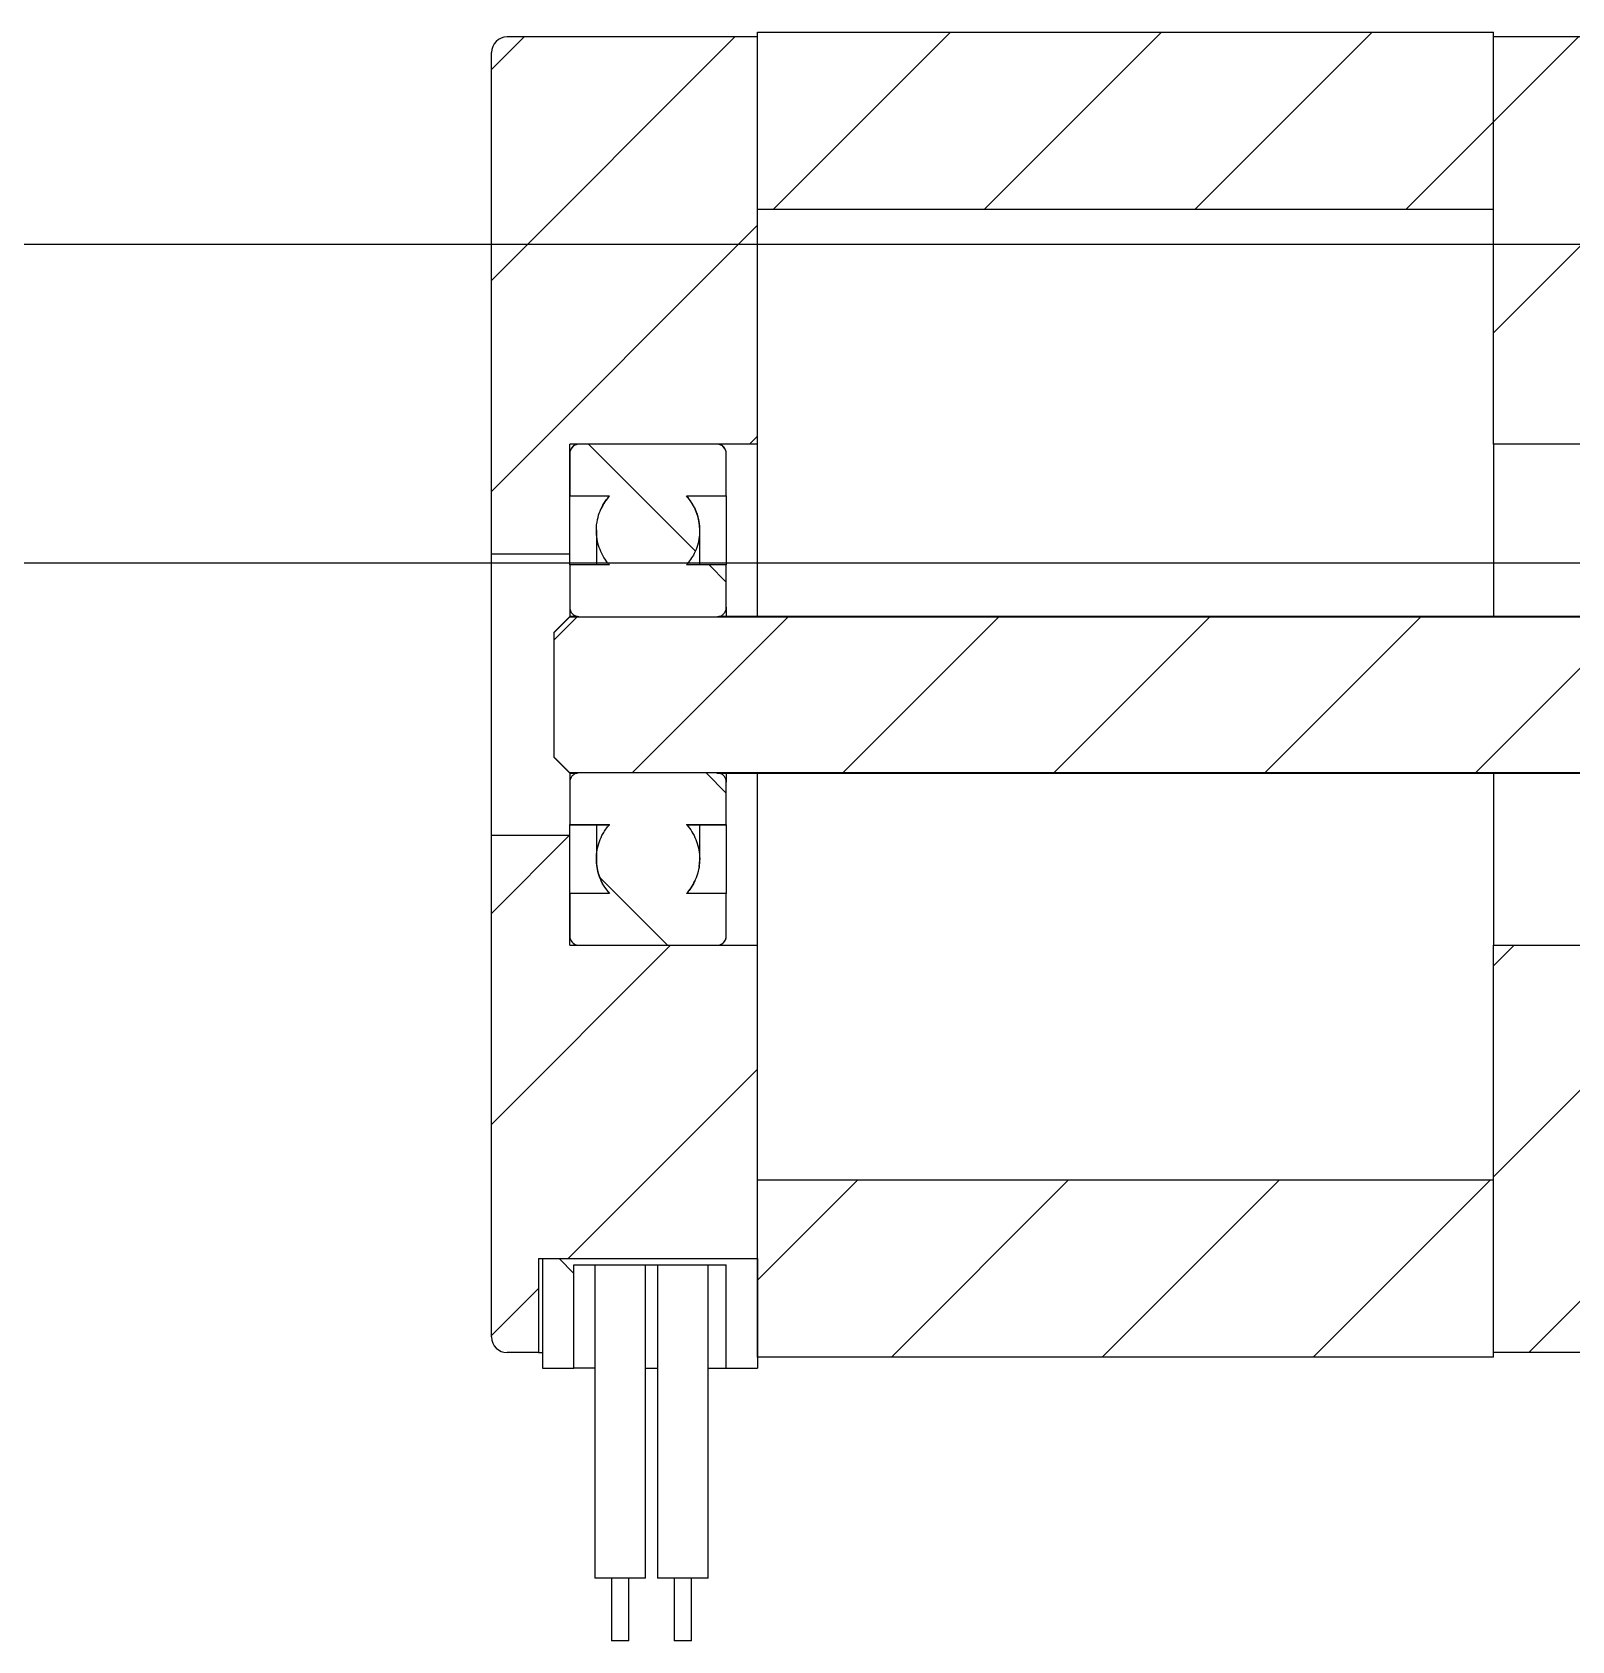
# Model space of a CAD drawing. Header units: millimetres. Extents: x -300 to 1184, y 5 to 1469.
# Drawn here: x 439.94 to 472.73, y 1372.68 to 1406.91 of the extents above; entities that cross this region are included whole.
import ezdxf

# ---------------------------------------------------------------- set-up
doc = ezdxf.new("R2010")
doc.units = ezdxf.units.MM

msp = doc.modelspace()

# ---------------------------------------------------------------- hatches: boundary and pattern name
at = {"linetype": 'Continuous', "lineweight": 18}
h = msp.add_hatch(dxfattribs=at)
h.set_pattern_fill('ANSI31', style=0)
edge = h.paths.add_edge_path(flags=0)
edge.add_line((451.39, 1398.145), (455.39, 1398.145))
edge.add_line((455.39, 1398.145), (455.39, 1406.814))
edge.add_line((455.39, 1406.814), (450.057, 1406.814))
edge.add_arc((450.057, 1406.48), 0.333, 90, 180)
edge.add_line((449.724, 1406.48), (449.724, 1395.811))
edge.add_line((449.724, 1395.811), (451.39, 1395.811))
edge.add_line((451.39, 1395.811), (451.39, 1398.145))
h = msp.add_hatch(dxfattribs=at)
h.set_pattern_fill('ANSI31', style=0)
h.paths.add_polyline_path([(471.057, 1406.914), (455.39, 1406.914), (455.39, 1403.146), (471.057, 1403.146)], flags=0)
h = msp.add_hatch(dxfattribs=at)
h.set_pattern_fill('ANSI31', style=0)
edge = h.paths.add_edge_path(flags=0)
edge.add_arc((476.057, 1406.48), 0.333, 0, 90)
edge.add_line((476.057, 1406.814), (471.057, 1406.814))
edge.add_line((471.057, 1406.814), (471.057, 1398.145))
edge.add_line((471.057, 1398.145), (476.79, 1398.145))
edge.add_line((476.79, 1398.145), (476.79, 1395.243))
edge.add_line((476.79, 1395.243), (477.39, 1395.243))
edge.add_spline(control_points=[(477.39, 1395.243), (477.394, 1395.243), (477.397, 1395.243), (477.4, 1395.243), (477.437, 1395.245), (477.475, 1395.252), (477.51, 1395.265), (477.545, 1395.279), (477.578, 1395.298), (477.606, 1395.323), (477.634, 1395.347), (477.659, 1395.376), (477.678, 1395.408), (477.69, 1395.428), (477.699, 1395.45), (477.707, 1395.472), (477.718, 1395.506), (477.724, 1395.542), (477.724, 1395.577)], knot_values=[0.002506, 0.002506, 0.002506, 0.002506, 0.002521, 0.002521, 0.002521, 0.002688, 0.002688, 0.002688, 0.002856, 0.002856, 0.002856, 0.003024, 0.003024, 0.003024, 0.003128, 0.003128, 0.003128, 0.003288, 0.003288, 0.003288, 0.003288], weights=[1, 1, 1, 1, 1, 1, 1, 1, 1, 1, 1, 1, 1, 1, 1, 1, 1, 1, 1], degree=3, periodic=0)
edge.add_line((477.724, 1395.577), (477.724, 1399.812))
edge.add_spline(control_points=[(477.724, 1399.812), (477.724, 1399.848), (477.718, 1399.884), (477.706, 1399.918), (477.695, 1399.954), (477.677, 1399.988), (477.654, 1400.017), (477.631, 1400.047), (477.602, 1400.072), (477.571, 1400.093), (477.551, 1400.105), (477.53, 1400.116), (477.508, 1400.124), (477.474, 1400.137), (477.436, 1400.145), (477.399, 1400.146), (477.396, 1400.146), (477.393, 1400.146), (477.39, 1400.146)], knot_values=[0.002525, 0.002525, 0.002525, 0.002525, 0.002686, 0.002686, 0.002686, 0.002854, 0.002854, 0.002854, 0.003022, 0.003022, 0.003022, 0.003126, 0.003126, 0.003126, 0.003294, 0.003294, 0.003294, 0.003306, 0.003306, 0.003306, 0.003306], weights=[1, 1, 1, 1, 1, 1, 1, 1, 1, 1, 1, 1, 1, 1, 1, 1, 1, 1, 1], degree=3, periodic=0)
edge.add_line((477.39, 1400.146), (475.924, 1400.146))
edge.add_line((475.924, 1400.146), (475.924, 1400.479))
edge.add_line((475.924, 1400.479), (476.057, 1400.479))
edge.add_line((476.057, 1400.479), (476.057, 1403.813))
edge.add_line((476.057, 1403.813), (476.39, 1403.813))
edge.add_line((476.39, 1403.813), (476.39, 1406.48))
h = msp.add_hatch(dxfattribs=at)
h.set_pattern_fill('ANSI31', angle=90, style=0)
edge = h.paths.add_edge_path(flags=0)
edge.add_spline(control_points=[(452.237, 1397.045), (452.193, 1396.996), (452.153, 1396.942), (452.119, 1396.886), (452.055, 1396.781), (452.008, 1396.663), (451.982, 1396.543), (451.965, 1396.467), (451.957, 1396.39), (451.957, 1396.312), (451.957, 1396.189), (451.978, 1396.064), (452.019, 1395.947), (452.06, 1395.831), (452.121, 1395.72), (452.198, 1395.624), (452.21, 1395.608), (452.224, 1395.592), (452.237, 1395.577)], knot_values=[0.009553, 0.009553, 0.009553, 0.009553, 0.009851, 0.009851, 0.009851, 0.010411, 0.010411, 0.010411, 0.010759, 0.010759, 0.010759, 0.011318, 0.011318, 0.011318, 0.011878, 0.011878, 0.011878, 0.011969, 0.011969, 0.011969, 0.011969], weights=[1, 1, 1, 1, 1, 1, 1, 1, 1, 1, 1, 1, 1, 1, 1, 1, 1, 1, 1], degree=3, periodic=0)
edge.add_line((452.237, 1395.577), (451.39, 1395.577))
edge.add_line((451.39, 1395.577), (451.39, 1394.675))
edge.add_spline(control_points=[(451.39, 1394.675), (451.39, 1394.657), (451.393, 1394.639), (451.398, 1394.621), (451.402, 1394.607), (451.407, 1394.594), (451.414, 1394.581), (451.424, 1394.562), (451.438, 1394.543), (451.455, 1394.528), (451.471, 1394.513), (451.491, 1394.5), (451.511, 1394.491), (451.532, 1394.482), (451.554, 1394.477), (451.576, 1394.475), (451.581, 1394.475), (451.586, 1394.475), (451.59, 1394.475)], knot_values=[0.001732, 0.001732, 0.001732, 0.001732, 0.001815, 0.001815, 0.001815, 0.001878, 0.001878, 0.001878, 0.001979, 0.001979, 0.001979, 0.00208, 0.00208, 0.00208, 0.002181, 0.002181, 0.002181, 0.002202, 0.002202, 0.002202, 0.002202], weights=[1, 1, 1, 1, 1, 1, 1, 1, 1, 1, 1, 1, 1, 1, 1, 1, 1, 1, 1], degree=3, periodic=0)
edge.add_line((451.59, 1394.475), (454.524, 1394.475))
edge.add_spline(control_points=[(454.524, 1394.475), (454.537, 1394.475), (454.551, 1394.476), (454.564, 1394.479), (454.586, 1394.483), (454.607, 1394.492), (454.626, 1394.503), (454.645, 1394.515), (454.663, 1394.53), (454.677, 1394.547), (454.686, 1394.557), (454.694, 1394.569), (454.7, 1394.581), (454.711, 1394.601), (454.718, 1394.623), (454.722, 1394.646), (454.723, 1394.655), (454.724, 1394.665), (454.724, 1394.675)], knot_values=[0.001555, 0.001555, 0.001555, 0.001555, 0.001615, 0.001615, 0.001615, 0.001715, 0.001715, 0.001715, 0.001816, 0.001816, 0.001816, 0.001878, 0.001878, 0.001878, 0.001979, 0.001979, 0.001979, 0.002024, 0.002024, 0.002024, 0.002024], weights=[1, 1, 1, 1, 1, 1, 1, 1, 1, 1, 1, 1, 1, 1, 1, 1, 1, 1, 1], degree=3, periodic=0)
edge.add_line((454.724, 1394.675), (454.724, 1395.577))
edge.add_line((454.724, 1395.577), (453.877, 1395.577))
edge.add_spline(control_points=[(453.877, 1395.577), (453.942, 1395.65), (453.998, 1395.732), (454.041, 1395.819), (454.096, 1395.93), (454.133, 1396.051), (454.148, 1396.173), (454.164, 1396.296), (454.158, 1396.422), (454.132, 1396.543), (454.116, 1396.618), (454.092, 1396.692), (454.06, 1396.762), (454.014, 1396.865), (453.952, 1396.961), (453.877, 1397.045)], knot_values=[0.008849, 0.008849, 0.008849, 0.008849, 0.009292, 0.009292, 0.009292, 0.009851, 0.009851, 0.009851, 0.010411, 0.010411, 0.010411, 0.010758, 0.010758, 0.010758, 0.011268, 0.011268, 0.011268, 0.011268], weights=[1, 1, 1, 1, 1, 1, 1, 1, 1, 1, 1, 1, 1, 1, 1, 1], degree=3, periodic=0)
edge.add_line((453.877, 1397.045), (454.724, 1397.045))
edge.add_line((454.724, 1397.045), (454.724, 1397.945))
edge.add_spline(control_points=[(454.724, 1397.945), (454.724, 1397.967), (454.72, 1397.988), (454.714, 1398.009), (454.706, 1398.03), (454.696, 1398.05), (454.682, 1398.068), (454.673, 1398.079), (454.664, 1398.089), (454.653, 1398.098), (454.636, 1398.113), (454.616, 1398.124), (454.595, 1398.132), (454.574, 1398.14), (454.551, 1398.145), (454.529, 1398.145), (454.527, 1398.145), (454.526, 1398.145), (454.524, 1398.145)], knot_values=[0.001617, 0.001617, 0.001617, 0.001617, 0.001713, 0.001713, 0.001713, 0.001813, 0.001813, 0.001813, 0.001876, 0.001876, 0.001876, 0.001977, 0.001977, 0.001977, 0.002077, 0.002077, 0.002077, 0.002085, 0.002085, 0.002085, 0.002085], weights=[1, 1, 1, 1, 1, 1, 1, 1, 1, 1, 1, 1, 1, 1, 1, 1, 1, 1, 1], degree=3, periodic=0)
edge.add_line((454.524, 1398.145), (451.59, 1398.145))
edge.add_spline(control_points=[(451.59, 1398.145), (451.58, 1398.145), (451.57, 1398.145), (451.56, 1398.143), (451.538, 1398.14), (451.516, 1398.132), (451.496, 1398.122), (451.484, 1398.115), (451.472, 1398.107), (451.461, 1398.098), (451.444, 1398.084), (451.429, 1398.066), (451.418, 1398.047), (451.407, 1398.028), (451.399, 1398.006), (451.394, 1397.984), (451.392, 1397.971), (451.39, 1397.958), (451.39, 1397.945)], knot_values=[0.001667, 0.001667, 0.001667, 0.001667, 0.001713, 0.001713, 0.001713, 0.001814, 0.001814, 0.001814, 0.001876, 0.001876, 0.001876, 0.001977, 0.001977, 0.001977, 0.002078, 0.002078, 0.002078, 0.002136, 0.002136, 0.002136, 0.002136], weights=[1, 1, 1, 1, 1, 1, 1, 1, 1, 1, 1, 1, 1, 1, 1, 1, 1, 1, 1], degree=3, periodic=0)
edge.add_line((451.39, 1397.945), (451.39, 1397.045))
edge.add_line((451.39, 1397.045), (452.237, 1397.045))
h = msp.add_hatch(dxfattribs=at)
h.set_pattern_fill('ANSI31', style=0)
edge = h.paths.add_edge_path(flags=0)
edge.add_line((451.057, 1394.14), (451.057, 1391.487))
edge.add_spline(control_points=[(451.057, 1391.487), (451.168, 1391.376), (451.279, 1391.264), (451.39, 1391.153)], knot_values=[0.010372, 0.010372, 0.010372, 0.010372, 0.01108, 0.01108, 0.01108, 0.01108], weights=[1, 1, 1, 1], degree=3, periodic=0)
edge.add_line((451.39, 1391.153), (490.724, 1391.153))
edge.add_spline(control_points=[(490.724, 1391.153), (490.835, 1391.264), (490.946, 1391.376), (491.057, 1391.487)], knot_values=[0.004287, 0.004287, 0.004287, 0.004287, 0.004996, 0.004996, 0.004996, 0.004996], weights=[1, 1, 1, 1], degree=3, periodic=0)
edge.add_line((491.057, 1391.487), (491.057, 1394.14))
edge.add_spline(control_points=[(491.057, 1394.14), (490.946, 1394.252), (490.835, 1394.363), (490.724, 1394.475)], knot_values=[0.010392, 0.010392, 0.010392, 0.010392, 0.011101, 0.011101, 0.011101, 0.011101], weights=[1, 1, 1, 1], degree=3, periodic=0)
edge.add_line((490.724, 1394.475), (451.39, 1394.475))
edge.add_spline(control_points=[(451.39, 1394.475), (451.279, 1394.363), (451.168, 1394.252), (451.057, 1394.14)], knot_values=[0.004267, 0.004267, 0.004267, 0.004267, 0.004976, 0.004976, 0.004976, 0.004976], weights=[1, 1, 1, 1], degree=3, periodic=0)
h = msp.add_hatch(dxfattribs=at)
h.set_pattern_fill('ANSI31', angle=90, style=0)
edge = h.paths.add_edge_path(flags=0)
edge.add_line((451.39, 1390.952), (451.39, 1390.051))
edge.add_line((451.39, 1390.051), (452.237, 1390.051))
edge.add_spline(control_points=[(452.237, 1390.051), (452.236, 1390.049), (452.235, 1390.048), (452.234, 1390.047), (452.183, 1389.989), (452.137, 1389.925), (452.099, 1389.858), (452.039, 1389.75), (451.996, 1389.631), (451.974, 1389.51), (451.953, 1389.388), (451.952, 1389.262), (451.971, 1389.14), (451.991, 1389.018), (452.032, 1388.899), (452.091, 1388.79), (452.131, 1388.716), (452.181, 1388.646), (452.237, 1388.583)], knot_values=[0.010403, 0.010403, 0.010403, 0.010403, 0.010411, 0.010411, 0.010411, 0.010759, 0.010759, 0.010759, 0.011319, 0.011319, 0.011319, 0.011878, 0.011878, 0.011878, 0.012437, 0.012437, 0.012437, 0.012821, 0.012821, 0.012821, 0.012821], weights=[1, 1, 1, 1, 1, 1, 1, 1, 1, 1, 1, 1, 1, 1, 1, 1, 1, 1, 1], degree=3, periodic=0)
edge.add_line((452.237, 1388.583), (451.39, 1388.583))
edge.add_line((451.39, 1388.583), (451.39, 1387.682))
edge.add_spline(control_points=[(451.39, 1387.682), (451.39, 1387.668), (451.392, 1387.654), (451.395, 1387.64), (451.4, 1387.618), (451.408, 1387.596), (451.42, 1387.577), (451.432, 1387.558), (451.447, 1387.541), (451.464, 1387.527), (451.482, 1387.513), (451.502, 1387.502), (451.523, 1387.494), (451.544, 1387.486), (451.567, 1387.482), (451.589, 1387.482), (451.59, 1387.482), (451.59, 1387.482), (451.59, 1387.482)], knot_values=[0.000339, 0.000339, 0.000339, 0.000339, 0.000403, 0.000403, 0.000403, 0.000504, 0.000504, 0.000504, 0.000605, 0.000605, 0.000605, 0.000705, 0.000705, 0.000705, 0.000806, 0.000806, 0.000806, 0.000808, 0.000808, 0.000808, 0.000808], weights=[1, 1, 1, 1, 1, 1, 1, 1, 1, 1, 1, 1, 1, 1, 1, 1, 1, 1, 1], degree=3, periodic=0)
edge.add_line((451.59, 1387.482), (454.524, 1387.482))
edge.add_spline(control_points=[(454.524, 1387.482), (454.533, 1387.482), (454.542, 1387.483), (454.55, 1387.484), (454.573, 1387.487), (454.595, 1387.494), (454.614, 1387.504), (454.634, 1387.514), (454.653, 1387.528), (454.668, 1387.544), (454.684, 1387.56), (454.697, 1387.579), (454.706, 1387.6), (454.715, 1387.62), (454.721, 1387.642), (454.723, 1387.665), (454.723, 1387.671), (454.724, 1387.676), (454.724, 1387.682)], knot_values=[0.001068, 0.001068, 0.001068, 0.001068, 0.001108, 0.001108, 0.001108, 0.001209, 0.001209, 0.001209, 0.00131, 0.00131, 0.00131, 0.00141, 0.00141, 0.00141, 0.001511, 0.001511, 0.001511, 0.001537, 0.001537, 0.001537, 0.001537], weights=[1, 1, 1, 1, 1, 1, 1, 1, 1, 1, 1, 1, 1, 1, 1, 1, 1, 1, 1], degree=3, periodic=0)
edge.add_line((454.724, 1387.682), (454.724, 1388.583))
edge.add_line((454.724, 1388.583), (453.877, 1388.583))
edge.add_spline(control_points=[(453.877, 1388.583), (453.902, 1388.611), (453.927, 1388.641), (453.949, 1388.672), (454.021, 1388.772), (454.077, 1388.886), (454.112, 1389.004), (454.147, 1389.122), (454.162, 1389.248), (454.156, 1389.372), (454.15, 1389.495), (454.122, 1389.618), (454.075, 1389.733), (454.029, 1389.847), (453.962, 1389.955), (453.88, 1390.047), (453.879, 1390.048), (453.878, 1390.049), (453.877, 1390.051)], knot_values=[0.008, 0.008, 0.008, 0.008, 0.008172, 0.008172, 0.008172, 0.008732, 0.008732, 0.008732, 0.009292, 0.009292, 0.009292, 0.009852, 0.009852, 0.009852, 0.010411, 0.010411, 0.010411, 0.010419, 0.010419, 0.010419, 0.010419], weights=[1, 1, 1, 1, 1, 1, 1, 1, 1, 1, 1, 1, 1, 1, 1, 1, 1, 1, 1], degree=3, periodic=0)
edge.add_line((453.877, 1390.051), (454.724, 1390.051))
edge.add_line((454.724, 1390.051), (454.724, 1390.952))
edge.add_spline(control_points=[(454.724, 1390.952), (454.724, 1390.962), (454.723, 1390.972), (454.722, 1390.982), (454.718, 1391.004), (454.711, 1391.026), (454.701, 1391.046), (454.69, 1391.066), (454.676, 1391.084), (454.659, 1391.1), (454.649, 1391.109), (454.638, 1391.118), (454.625, 1391.125), (454.606, 1391.136), (454.585, 1391.145), (454.563, 1391.149), (454.55, 1391.151), (454.537, 1391.153), (454.524, 1391.153)], knot_values=[0.001568, 0.001568, 0.001568, 0.001568, 0.001613, 0.001613, 0.001613, 0.001714, 0.001714, 0.001714, 0.001815, 0.001815, 0.001815, 0.001878, 0.001878, 0.001878, 0.001979, 0.001979, 0.001979, 0.002038, 0.002038, 0.002038, 0.002038], weights=[1, 1, 1, 1, 1, 1, 1, 1, 1, 1, 1, 1, 1, 1, 1, 1, 1, 1, 1], degree=3, periodic=0)
edge.add_line((454.524, 1391.153), (451.59, 1391.153))
edge.add_spline(control_points=[(451.59, 1391.153), (451.569, 1391.153), (451.547, 1391.149), (451.527, 1391.142), (451.513, 1391.138), (451.501, 1391.132), (451.489, 1391.125), (451.469, 1391.113), (451.452, 1391.099), (451.437, 1391.081), (451.423, 1391.064), (451.411, 1391.044), (451.403, 1391.023), (451.395, 1391.002), (451.391, 1390.98), (451.39, 1390.957), (451.39, 1390.956), (451.39, 1390.954), (451.39, 1390.952)], knot_values=[0.001719, 0.001719, 0.001719, 0.001719, 0.001816, 0.001816, 0.001816, 0.001878, 0.001878, 0.001878, 0.001979, 0.001979, 0.001979, 0.00208, 0.00208, 0.00208, 0.002181, 0.002181, 0.002181, 0.002189, 0.002189, 0.002189, 0.002189], weights=[1, 1, 1, 1, 1, 1, 1, 1, 1, 1, 1, 1, 1, 1, 1, 1, 1, 1, 1], degree=3, periodic=0)
h = msp.add_hatch(dxfattribs=at)
h.set_pattern_fill('ANSI31', style=0)
edge = h.paths.add_edge_path(flags=0)
edge.add_line((471.057, 1378.814), (476.057, 1378.814))
edge.add_arc((476.057, 1379.147), 0.333, 270, 360)
edge.add_line((476.39, 1379.147), (476.39, 1381.815))
edge.add_line((476.39, 1381.815), (476.057, 1381.815))
edge.add_line((476.057, 1381.815), (476.057, 1385.148))
edge.add_line((476.057, 1385.148), (475.924, 1385.148))
edge.add_line((475.924, 1385.148), (475.924, 1385.482))
edge.add_line((475.924, 1385.482), (477.39, 1385.482))
edge.add_spline(control_points=[(477.39, 1385.482), (477.397, 1385.482), (477.403, 1385.482), (477.409, 1385.482), (477.446, 1385.484), (477.484, 1385.493), (477.518, 1385.507), (477.553, 1385.521), (477.585, 1385.542), (477.613, 1385.567), (477.641, 1385.592), (477.664, 1385.622), (477.682, 1385.654), (477.7, 1385.687), (477.713, 1385.723), (477.719, 1385.76), (477.722, 1385.778), (477.724, 1385.797), (477.724, 1385.815)], knot_values=[0.001651, 0.001651, 0.001651, 0.001651, 0.001679, 0.001679, 0.001679, 0.001847, 0.001847, 0.001847, 0.002015, 0.002015, 0.002015, 0.002183, 0.002183, 0.002183, 0.00235, 0.00235, 0.00235, 0.002433, 0.002433, 0.002433, 0.002433], weights=[1, 1, 1, 1, 1, 1, 1, 1, 1, 1, 1, 1, 1, 1, 1, 1, 1, 1, 1], degree=3, periodic=0)
edge.add_line((477.724, 1385.815), (477.724, 1390.051))
edge.add_spline(control_points=[(477.724, 1390.051), (477.724, 1390.068), (477.722, 1390.085), (477.72, 1390.102), (477.714, 1390.139), (477.702, 1390.175), (477.684, 1390.208), (477.666, 1390.241), (477.643, 1390.272), (477.615, 1390.297), (477.588, 1390.322), (477.555, 1390.343), (477.521, 1390.358), (477.5, 1390.367), (477.477, 1390.374), (477.454, 1390.378), (477.433, 1390.382), (477.412, 1390.384), (477.39, 1390.384)], knot_values=[0.002442, 0.002442, 0.002442, 0.002442, 0.002519, 0.002519, 0.002519, 0.002687, 0.002687, 0.002687, 0.002856, 0.002856, 0.002856, 0.003024, 0.003024, 0.003024, 0.003128, 0.003128, 0.003128, 0.003224, 0.003224, 0.003224, 0.003224], weights=[1, 1, 1, 1, 1, 1, 1, 1, 1, 1, 1, 1, 1, 1, 1, 1, 1, 1, 1], degree=3, periodic=0)
edge.add_line((477.39, 1390.384), (476.79, 1390.384))
edge.add_line((476.79, 1390.384), (476.79, 1387.482))
edge.add_line((476.79, 1387.482), (471.057, 1387.482))
edge.add_line((471.057, 1387.482), (471.057, 1378.814))
h = msp.add_hatch(dxfattribs=at)
h.set_pattern_fill('ANSI31', style=0)
edge = h.paths.add_edge_path(flags=0)
edge.add_line((455.39, 1387.482), (451.39, 1387.482))
edge.add_line((451.39, 1387.482), (451.39, 1389.817))
edge.add_line((451.39, 1389.817), (449.724, 1389.817))
edge.add_line((449.724, 1389.817), (449.724, 1379.147))
edge.add_arc((450.057, 1379.147), 0.333, 180, 270)
edge.add_line((450.057, 1378.814), (450.724, 1378.814))
edge.add_line((450.724, 1378.814), (450.724, 1380.814))
edge.add_line((450.724, 1380.814), (455.39, 1380.814))
edge.add_line((455.39, 1380.814), (455.39, 1387.482))
h = msp.add_hatch(dxfattribs=at)
h.set_pattern_fill('ANSI31', style=0)
h.paths.add_polyline_path([(455.39, 1378.714), (471.057, 1378.714), (471.057, 1382.481), (455.39, 1382.481)], flags=0)
h = msp.add_hatch(dxfattribs=at)
h.set_pattern_fill('ANSI31', angle=90, style=0)
h.paths.add_polyline_path([(450.81, 1380.814), (450.81, 1378.48), (451.476, 1378.48), (451.476, 1380.68), (454.724, 1380.68), (454.724, 1378.48), (455.39, 1378.48), (455.39, 1380.814)], flags=0)

# ---------------------------------------------------------------- linework, layer by layer
at = {"color": 7, "linetype": 'Continuous', "lineweight": 25}
for p, q in [((455.39, 1406.814), (450.057, 1406.814)), ((455.39, 1406.914), (471.057, 1406.914)), ((455.39, 1403.146), (455.39, 1406.914)), ((455.39, 1398.145), (455.39, 1406.814)), ((471.057, 1403.146), (471.057, 1406.914)), ((476.057, 1406.814), (471.057, 1406.814)), ((471.057, 1398.145), (471.057, 1406.814)), ((449.724, 1395.811), (449.724, 1406.48)), ((455.39, 1403.146), (471.057, 1403.146)), ((455.39, 1398.145), (451.39, 1398.145)), ((451.39, 1395.811), (451.39, 1398.145)), ((454.524, 1398.145), (451.59, 1398.145)), ((455.39, 1394.48), (455.39, 1398.145)), ((476.79, 1398.145), (471.057, 1398.145)), ((471.057, 1398.145), (471.057, 1394.48)), ((451.39, 1397.945), (451.39, 1397.045)), ((454.724, 1397.045), (454.724, 1397.945)), ((451.39, 1397.045), (452.237, 1397.045)), ((453.877, 1397.045), (454.724, 1397.045)), ((454.724, 1397.045), (454.724, 1395.58)), ((451.957, 1396.314), (451.957, 1396.311)), ((451.957, 1396.311), (451.957, 1395.58)), ((454.157, 1396.311), (454.157, 1396.314)), ((454.157, 1395.58), (454.157, 1396.311)), ((449.724, 1395.811), (451.39, 1395.811)), ((449.724, 1389.817), (449.724, 1395.811)), ((451.39, 1395.58), (451.39, 1395.811)), ((452.237, 1395.58), (451.39, 1395.58)), ((451.39, 1395.577), (451.39, 1395.58)), ((452.237, 1395.577), (451.39, 1395.577)), ((451.39, 1395.577), (451.39, 1394.675)), ((454.724, 1395.58), (453.877, 1395.58)), ((454.724, 1395.577), (453.877, 1395.577)), ((454.724, 1395.577), (454.724, 1395.58)), ((454.724, 1394.675), (454.724, 1395.577)), ((451.39, 1394.675), (451.39, 1394.48)), ((454.724, 1394.675), (454.724, 1394.48)), ((451.39, 1394.48), (451.057, 1394.147)), ((451.39, 1394.475), (451.057, 1394.14)), ((451.555, 1394.48), (451.39, 1394.48)), ((451.39, 1394.48), (451.39, 1394.475)), ((451.39, 1394.475), (490.724, 1394.475)), ((451.59, 1394.475), (454.524, 1394.475)), ((473.657, 1394.48), (454.568, 1394.48)), ((451.057, 1394.14), (451.057, 1394.147)), ((451.057, 1391.488), (451.057, 1394.14)), ((451.057, 1391.488), (451.39, 1391.153)), ((451.057, 1391.481), (451.057, 1391.488)), ((451.057, 1391.481), (451.39, 1391.147)), ((490.724, 1391.153), (451.39, 1391.153)), ((451.39, 1391.153), (451.39, 1391.147)), ((451.39, 1391.147), (451.556, 1391.147)), ((451.39, 1391.147), (451.39, 1390.952)), ((451.39, 1390.952), (451.39, 1390.051)), ((454.524, 1391.153), (451.59, 1391.153)), ((454.524, 1391.147), (473.615, 1391.147)), ((454.724, 1391.147), (454.724, 1390.952)), ((454.724, 1390.051), (454.724, 1390.952)), ((455.39, 1387.482), (455.39, 1391.147)), ((471.057, 1391.147), (471.057, 1387.482)), ((451.39, 1389.817), (451.39, 1390.051)), ((451.39, 1390.047), (451.39, 1390.051)), ((451.39, 1390.051), (452.237, 1390.051)), ((451.39, 1390.047), (452.237, 1390.047)), ((451.957, 1390.047), (451.957, 1389.317)), ((453.877, 1390.051), (454.724, 1390.051)), ((453.877, 1390.047), (454.724, 1390.047)), ((454.157, 1389.317), (454.157, 1390.047)), ((454.724, 1390.047), (454.724, 1390.051)), ((454.724, 1390.047), (454.724, 1388.583)), ((449.724, 1379.147), (449.724, 1389.817)), ((451.39, 1389.817), (449.724, 1389.817)), ((451.39, 1387.482), (451.39, 1389.817)), ((451.957, 1389.317), (451.957, 1389.314)), ((454.157, 1389.314), (454.157, 1389.317)), ((451.39, 1388.583), (451.39, 1387.682)), ((452.237, 1388.583), (451.39, 1388.583)), ((454.724, 1388.583), (453.877, 1388.583)), ((454.724, 1387.682), (454.724, 1388.583)), ((451.39, 1387.482), (455.39, 1387.482)), ((451.59, 1387.482), (454.524, 1387.482)), ((455.39, 1380.814), (455.39, 1387.482)), ((471.057, 1387.482), (476.79, 1387.482)), ((471.057, 1378.814), (471.057, 1387.482)), ((471.057, 1382.481), (455.39, 1382.481)), ((455.39, 1378.714), (455.39, 1382.481)), ((471.057, 1378.714), (471.057, 1382.481)), ((450.724, 1380.814), (455.39, 1380.814)), ((450.724, 1380.814), (450.724, 1378.814)), ((450.81, 1380.814), (455.39, 1380.814)), ((450.81, 1380.814), (450.81, 1378.48)), ((451.476, 1378.48), (451.476, 1380.681)), ((451.476, 1380.681), (454.724, 1380.681)), ((451.925, 1380.681), (451.925, 1374.014)), ((453.002, 1374.014), (453.002, 1380.681)), ((453.259, 1380.681), (453.259, 1374.014)), ((454.335, 1374.014), (454.335, 1380.681)), ((454.724, 1378.48), (454.724, 1380.681)), ((455.39, 1380.814), (455.39, 1378.48)), ((450.724, 1378.814), (450.057, 1378.814)), ((450.724, 1378.814), (450.81, 1378.814)), ((471.057, 1378.714), (455.39, 1378.714)), ((476.057, 1378.814), (471.057, 1378.814)), ((450.81, 1378.48), (451.476, 1378.48)), ((451.925, 1378.48), (451.476, 1378.48)), ((453.002, 1378.48), (453.259, 1378.48)), ((454.335, 1378.48), (454.724, 1378.48)), ((454.724, 1378.48), (455.39, 1378.48)), ((453.002, 1374.014), (451.925, 1374.014)), ((452.277, 1374.014), (452.277, 1372.68)), ((452.65, 1372.68), (452.65, 1374.014)), ((454.335, 1374.014), (453.259, 1374.014)), ((453.611, 1374.014), (453.611, 1372.68)), ((453.983, 1372.68), (453.983, 1374.014)), ((452.65, 1372.68), (452.277, 1372.68)), ((453.983, 1372.68), (453.611, 1372.68))]:
    msp.add_line(p, q, dxfattribs=at)
at = {"color": 7, "linetype": 'Continuous'}
for p, q in [((247.724, 1402.4), (477.057, 1402.4)), ((477.057, 1395.611), (247.724, 1395.611))]:
    msp.add_line(p, q, dxfattribs=at)
at = {"color": 8, "linetype": 'Continuous', "lineweight": 25}
for p, q in [((451.59, 1398.145), (451.59, 1398.147)), ((454.524, 1398.145), (454.524, 1398.147)), ((451.59, 1387.48), (451.59, 1387.482)), ((454.524, 1387.48), (454.524, 1387.482))]:
    msp.add_line(p, q, dxfattribs=at)
at = {"color": 7, "linetype": 'Continuous', "lineweight": 25, "flags": 128}
msp.add_lwpolyline([(454.145, 1389.149), (454.153, 1389.214), (454.157, 1389.314)], dxfattribs=at)
at = {"color": 7, "linetype": 'Continuous', "lineweight": 25}
for centre, radius, start, end in [((450.057, 1406.48), 0.333, 90, 180), ((451.59, 1397.947), 0.2, 97.5797, 180), ((454.524, 1397.947), 0.2, 0, 82.4203), ((453.057, 1396.314), 1.1, 138.1897, 155.5034), ((453.057, 1396.314), 1.1, 0, 41.8103), ((453.057, 1389.314), 1.1, 180, 221.8103), ((453.057, 1389.314), 1.1, 318.1897, 334.9626), ((451.59, 1387.68), 0.2, 180, 262.4203), ((454.524, 1387.68), 0.2, 277.5797, 0), ((450.057, 1379.147), 0.333, 180, 270)]:
    msp.add_arc(centre, radius, start, end, dxfattribs=at)
for points, knots in [([(451.59, 1398.145), (451.58, 1398.145), (451.548, 1398.143), (451.502, 1398.128), (451.453, 1398.095), (451.415, 1398.049), (451.393, 1397.994), (451.391, 1397.958), (451.39, 1397.945)], [0, 0, 0, 0, 0.098091, 0.312521, 0.446628, 0.661233, 0.87579, 1, 1, 1, 1]), ([(454.724, 1397.945), (454.722, 1397.967), (454.718, 1398.011), (454.689, 1398.063), (454.648, 1398.105), (454.596, 1398.136), (454.55, 1398.145), (454.526, 1398.145), (454.524, 1398.145)], [0, 0, 0, 0, 0.204545, 0.419292, 0.553792, 0.768351, 0.982918, 1, 1, 1, 1]), ([(452.237, 1395.577), (452.224, 1395.593), (452.13, 1395.701), (451.999, 1395.941), (451.944, 1396.266), (451.979, 1396.59), (452.077, 1396.845), (452.196, 1396.993), (452.237, 1397.045)], [0, 0, 0, 0, 0.038292, 0.269232, 0.500394, 0.645289, 0.87622, 1, 1, 1, 1]), ([(453.877, 1397.045), (453.945, 1396.954), (454.059, 1396.801), (454.154, 1396.5), (454.169, 1396.172), (454.071, 1395.832), (453.936, 1395.655), (453.877, 1395.577)], [0, 0, 0, 0, 0.2105961, 0.3549214, 0.5860575, 0.8172222, 1, 1, 1, 1]), ([(451.39, 1394.675), (451.392, 1394.657), (451.394, 1394.624), (451.416, 1394.573), (451.452, 1394.525), (451.51, 1394.488), (451.559, 1394.476), (451.586, 1394.475), (451.59, 1394.475)], [0, 0, 0, 0, 0.175615, 0.311353, 0.526108, 0.740829, 0.955084, 1, 1, 1, 1]), ([(454.524, 1394.475), (454.537, 1394.476), (454.573, 1394.478), (454.628, 1394.5), (454.674, 1394.539), (454.706, 1394.588), (454.722, 1394.633), (454.723, 1394.665), (454.724, 1394.675)], [0, 0, 0, 0, 0.128173, 0.341677, 0.555438, 0.689033, 0.904409, 1, 1, 1, 1]), ([(451.59, 1391.153), (451.569, 1391.151), (451.533, 1391.147), (451.48, 1391.122), (451.435, 1391.084), (451.4, 1391.025), (451.391, 1390.978), (451.39, 1390.954), (451.39, 1390.952)], [0, 0, 0, 0, 0.2064996, 0.339249, 0.5540151, 0.7686816, 0.9838903, 1, 1, 1, 1]), ([(454.724, 1390.952), (454.723, 1390.962), (454.722, 1390.995), (454.704, 1391.048), (454.667, 1391.096), (454.62, 1391.131), (454.572, 1391.15), (454.537, 1391.152), (454.524, 1391.153)], [0, 0, 0, 0, 0.094947, 0.310257, 0.525601, 0.660976, 0.874732, 1, 1, 1, 1]), ([(452.237, 1388.583), (452.185, 1388.65), (452.057, 1388.815), (451.951, 1389.138), (451.953, 1389.513), (452.065, 1389.824), (452.184, 1389.99), (452.236, 1390.049), (452.237, 1390.051)], [0, 0, 0, 0, 0.158749, 0.389645, 0.620668, 0.851831, 0.996975, 1, 1, 1, 1]), ([(453.877, 1390.051), (453.878, 1390.049), (453.961, 1389.956), (454.095, 1389.74), (454.177, 1389.372), (454.132, 1388.999), (454.005, 1388.736), (453.902, 1388.612), (453.877, 1388.583)], [0, 0, 0, 0, 0.003035, 0.234346, 0.465645, 0.696991, 0.928229, 1, 1, 1, 1]), ([(451.39, 1387.682), (451.391, 1387.668), (451.394, 1387.631), (451.417, 1387.575), (451.462, 1387.524), (451.522, 1387.49), (451.567, 1387.482), (451.59, 1387.482), (451.59, 1387.482)], [0, 0, 0, 0, 0.136811, 0.351652, 0.566482, 0.781165, 0.995745, 1, 1, 1, 1]), ([(454.524, 1387.482), (454.533, 1387.483), (454.564, 1387.484), (454.616, 1387.501), (454.671, 1387.541), (454.709, 1387.598), (454.723, 1387.648), (454.724, 1387.676), (454.724, 1387.682)], [0, 0, 0, 0, 0.085335, 0.299891, 0.514396, 0.729026, 0.943691, 1, 1, 1, 1])]:
    msp.add_open_spline(points, degree=3, knots=knots, dxfattribs=at)

doc.saveas('drawing.dxf')
